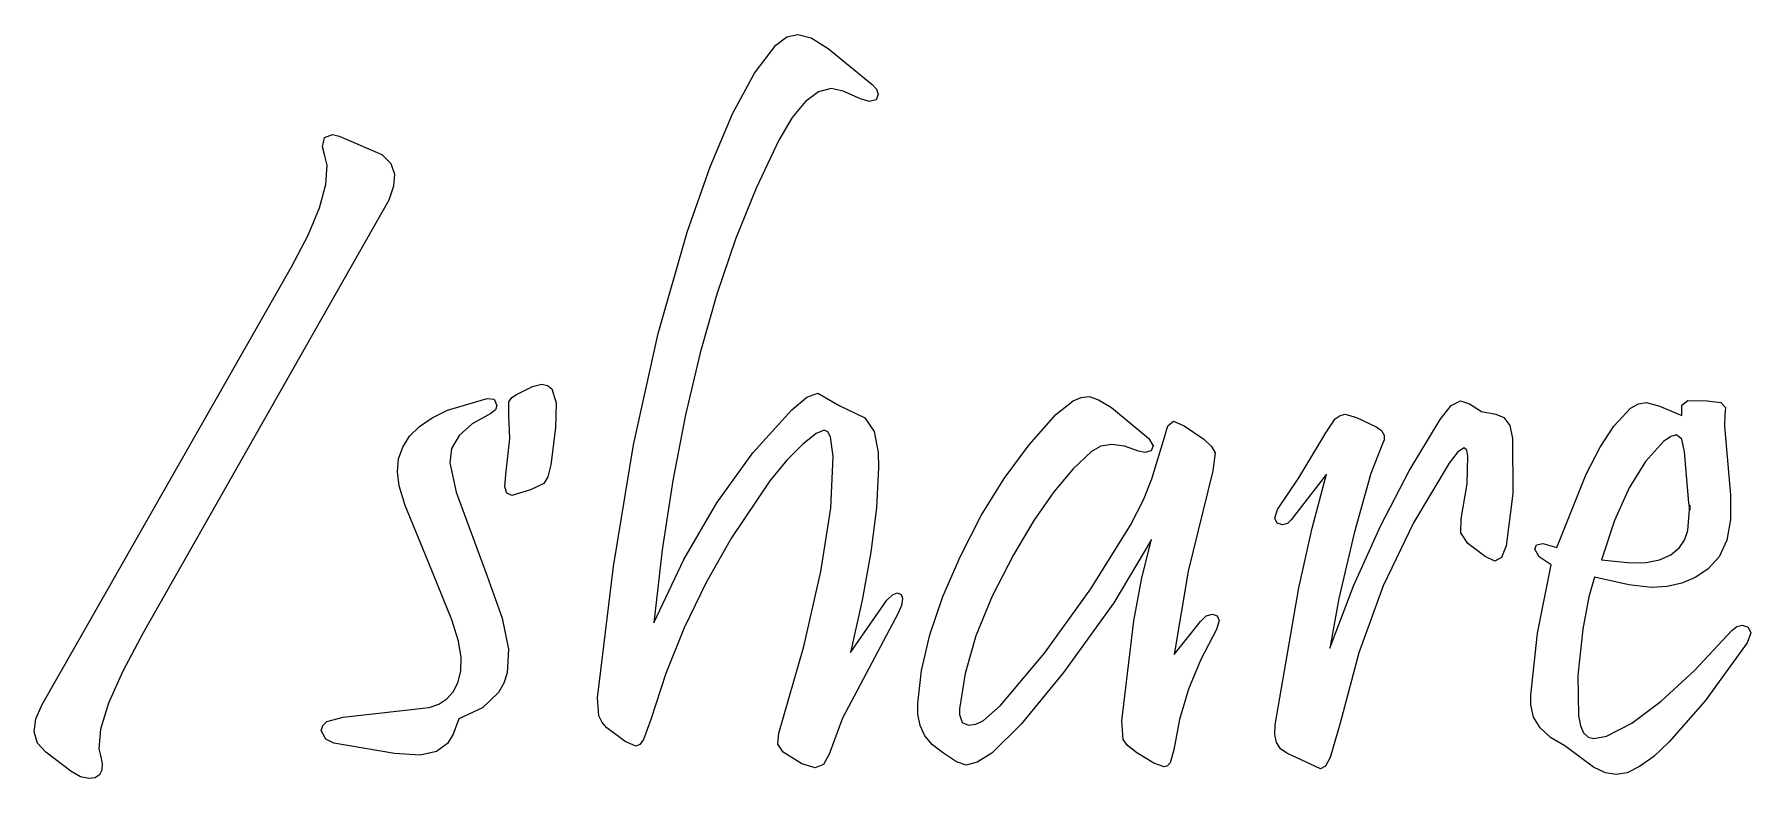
# Model space of a CAD drawing. Extents: x 369 to 1749, y 306 to 919.
# Drawn here: x 1492.5 to 1614.8, y 864.7 to 917.8 of the extents above; entities that cross this region are included whole.
import ezdxf

# ---------------------------------------------------------------- set-up
doc = ezdxf.new("R2010")
doc.units = 0

msp = doc.modelspace()

# ---------------------------------------------------------------- linework, layer by layer
at = {"layer": 'Layer 1'}
for p, q in [((1545.331998, 916.981379), (1546.10419, 917.56756)), ((1546.10419, 917.56756), (1546.891668, 917.754956)), ((1546.891668, 917.754956), (1547.845065, 917.495303)), ((1543.800204, 914.981029), (1545.331998, 916.981379)), ((1547.845065, 917.495303), (1549.056218, 916.741226)), ((1549.056218, 916.741226), (1552.190118, 914.179956)), ((1542.235923, 912.092079), (1543.800204, 914.981029)), ((1549.270611, 913.8868), (1548.364309, 913.666704)), ((1550.130513, 913.697543), (1549.270611, 913.8868)), ((1552.19, 914.18), (1552.501325, 913.853389)), ((1552.190118, 914.179956), (1552.19, 914.18)), ((1552.501325, 913.853389), (1552.623552, 913.498976)), ((1547.441643, 912.979316), (1546.502614, 911.824634)), ((1548.364309, 913.666704), (1547.441643, 912.979316)), ((1551.355601, 913.150208), (1550.130513, 913.697543)), ((1551.987853, 912.95672), (1551.355601, 913.150208)), ((1552.485386, 913.087175), (1551.987853, 912.95672)), ((1552.623552, 913.498976), (1552.485386, 913.087175)), ((1540.639154, 908.314529), (1542.235923, 912.092079)), ((1546.502614, 911.824634), (1545.547221, 910.20266)), ((1513.021774, 909.743671), (1513.163011, 910.40836)), ((1513.163011, 910.40836), (1513.720502, 910.622223)), ((1513.720502, 910.622223), (1514.200839, 910.49234)), ((1514.200839, 910.49234), (1517.240169, 909.18949)), ((1545.547221, 910.20266), (1543.924253, 906.803941)), ((1513.188013, 909.097341), (1513.021774, 909.743671)), ((1513.356461, 908.420316), (1513.188013, 909.097341)), ((1517.240169, 909.18949), (1517.883213, 908.558958)), ((1513.265711, 907.059304), (1513.356461, 908.420316)), ((1517.883213, 908.558958), (1518.139079, 907.7963)), ((1518.139079, 907.7963), (1518.070557, 906.946564)), ((1539.009898, 903.648379), (1540.639154, 908.314529)), ((1512.811241, 905.401029), (1513.265711, 907.059304)), ((1518.070557, 906.946564), (1517.749667, 905.93201)), ((1543.924253, 906.803941), (1542.44653, 903.148185)), ((1517.75, 905.932), (1500.2412, 875.1086)), ((1511.993051, 903.445489), (1512.811241, 905.401029)), ((1517.749667, 905.93201), (1517.75, 905.932)), ((1510.811141, 901.192686), (1511.993051, 903.445489)), ((1536.945713, 896.426898), (1539.009898, 903.648379)), ((1542.44653, 903.148185), (1541.114051, 899.235391)), ((1493.035641, 870.005386), (1510.811141, 901.192686)), ((1541.114051, 899.235391), (1539.926816, 895.06556)), ((1535.192548, 888.491754), (1536.945713, 896.426898)), ((1539.926816, 895.06556), (1538.884826, 890.638691)), ((1526.308623, 891.569554), (1526.514609, 891.886444)), ((1526.514609, 891.886444), (1526.850422, 892.090237)), ((1526.850422, 892.090237), (1527.992427, 892.64785)), ((1527.992427, 892.64785), (1528.647902, 892.829575)), ((1528.647902, 892.829575), (1529.053503, 892.741061)), ((1529.053503, 892.741061), (1529.357386, 892.489293)), ((1529.357386, 892.489293), (1529.660002, 891.495995)), ((1546.460991, 890.99676), (1547.540246, 891.900232)), ((1547.540246, 891.900232), (1548.312271, 892.19517)), ((1548.312271, 892.19517), (1549.849281, 891.313538)), ((1566.520841, 891.637472), (1567.102545, 891.872044)), ((1567.102545, 891.872044), (1567.660423, 891.934522)), ((1567.660423, 891.934522), (1568.325539, 891.719457)), ((1520.827921, 890.420124), (1521.933036, 890.961049)), ((1521.933036, 890.961049), (1524.753244, 891.815257)), ((1525.010676, 890.73833), (1523.67664, 889.995832)), ((1524.753244, 891.815257), (1525.242564, 891.76189)), ((1525.34498, 890.986219), (1525.010676, 890.73833)), ((1525.242564, 891.76189), (1525.437963, 891.314392)), ((1525.437963, 891.314392), (1525.34498, 890.986219)), ((1526.286128, 890.596487), (1526.308623, 891.569554)), ((1529.66, 891.496), (1529.618252, 889.703115)), ((1529.660002, 891.495995), (1529.66, 891.496)), ((1538.884826, 890.638691), (1537.98808, 885.954785)), ((1543.689345, 887.930573), (1546.460991, 890.99676)), ((1549.849281, 891.313538), (1551.680701, 890.427474)), ((1563.376375, 888.492588), (1565.285953, 890.652042)), ((1565.285953, 890.652042), (1566.520841, 891.637472)), ((1568.325539, 891.719457), (1569.256146, 891.151648)), ((1569.256146, 891.151648), (1571.913833, 888.957802)), ((1585.544505, 890.598963), (1585.906229, 890.677814)), ((1585.906229, 890.677814), (1586.724842, 890.450855)), ((1592.670534, 890.299864), (1593.470439, 891.299521)), ((1593.470439, 891.299521), (1594.129684, 891.626814)), ((1594.129684, 891.626814), (1594.769312, 891.433214)), ((1594.769312, 891.433214), (1595.627974, 890.868412)), ((1595.627974, 890.868412), (1596.649834, 890.676711)), ((1596.649834, 890.676711), (1597.218694, 890.445852)), ((1605.055864, 889.837078), (1606.247342, 891.10676)), ((1606.247342, 891.10676), (1606.817593, 891.420071)), ((1606.817593, 891.420071), (1607.370854, 891.519028)), ((1607.370854, 891.519028), (1608.256295, 891.283395)), ((1608.256295, 891.283395), (1609.911394, 890.591603)), ((1609.908116, 891.319786), (1610.331276, 891.658313)), ((1609.911394, 890.591603), (1609.908116, 891.319786)), ((1610.331276, 891.658313), (1611.715306, 891.637431)), ((1611.715306, 891.637431), (1612.673629, 891.508002)), ((1612.673629, 891.508002), (1613.016136, 891.157922)), ((1612.967142, 890.637476), (1612.938907, 889.840783)), ((1613.016136, 891.157922), (1612.967142, 890.637476)), ((1519.227668, 889.110629), (1519.926131, 889.803317)), ((1519.926131, 889.803317), (1520.827921, 890.420124)), ((1523.67664, 889.995832), (1522.746493, 889.162928)), ((1526.364799, 888.962739), (1526.286128, 890.596487)), ((1529.618252, 889.703115), (1529.285423, 887.08684)), ((1548.775735, 889.551549), (1548.199053, 889.299652)), ((1549.036622, 889.430725), (1548.775735, 889.551549)), ((1549.230469, 889.077144), (1549.036622, 889.430725)), ((1551.680701, 890.427474), (1552.327569, 889.451973)), ((1552.327569, 889.451973), (1552.630839, 887.960464)), ((1572.95378, 888.819432), (1573.273493, 889.849329)), ((1573.273493, 889.849329), (1573.674602, 890.188182)), ((1573.674602, 890.188182), (1574.434409, 889.86247)), ((1574.434409, 889.86247), (1575.830412, 888.898662)), ((1584.535379, 889.349534), (1585.195456, 890.351299)), ((1585.195456, 890.351299), (1585.544505, 890.598963)), ((1586.724842, 890.450855), (1588.120459, 889.785974)), ((1588.120459, 889.785974), (1588.501248, 889.513885)), ((1588.501248, 889.513885), (1588.693792, 889.202481)), ((1590.469215, 886.640646), (1592.670534, 890.299864)), ((1597.218694, 890.445852), (1597.635669, 889.88771)), ((1597.635669, 889.88771), (1597.830017, 888.965022)), ((1604.090955, 888.341712), (1605.055864, 889.837078)), ((1612.938907, 889.840783), (1613.173589, 887.108643)), ((1518.440719, 887.497609), (1518.732531, 888.34206)), ((1518.732531, 888.34206), (1519.227668, 889.110629)), ((1522.220235, 888.239617), (1522.097866, 887.2259)), ((1522.746493, 889.162928), (1522.220235, 888.239617)), ((1526.072109, 886.399517), (1526.364799, 888.962739)), ((1533.750403, 879.842948), (1535.192548, 888.491754)), ((1547.234625, 888.532409), (1546.121786, 887.414841)), ((1548.199053, 889.299652), (1547.234625, 888.532409)), ((1549.417043, 887.671709), (1549.230469, 889.077144)), ((1561.606148, 886.093437), (1563.376375, 888.492588)), ((1568.492235, 888.400044), (1567.835555, 888.038215)), ((1569.269855, 888.522445), (1568.492235, 888.400044)), ((1570.168415, 888.405416), (1569.269855, 888.522445)), ((1571.187915, 888.048958), (1570.168415, 888.405416)), ((1571.913833, 888.957802), (1572.21805, 888.432016)), ((1572.21805, 888.432016), (1572.091125, 888.06603)), ((1572.130744, 886.072592), (1572.95378, 888.819432)), ((1575.830412, 888.898662), (1576.390603, 888.392011)), ((1576.390603, 888.392011), (1576.638129, 887.936069)), ((1582.606922, 886.144171), (1584.535379, 889.349534)), ((1588.514144, 888.461734), (1587.730852, 886.457762)), ((1588.69809, 888.851765), (1588.514144, 888.461734)), ((1588.693792, 889.202481), (1588.69809, 888.851765)), ((1594.381082, 888.281235), (1593.93808, 888.011993)), ((1594.568741, 888.132774), (1594.381082, 888.281235)), ((1597.830017, 888.965022), (1597.83, 888.965)), ((1597.83, 888.965), (1597.867579, 885.040158)), ((1603.093227, 886.402296), (1604.090955, 888.341712)), ((1608.609259, 888.741117), (1607.318759, 887.321556)), ((1609.126367, 889.101215), (1608.609259, 888.741117)), ((1609.514675, 889.21799), (1609.126367, 889.101215)), ((1609.912622, 888.913067), (1609.514675, 889.21799)), ((1610.10524, 888.0134), (1609.912622, 888.913067)), ((1518.352234, 886.577277), (1518.440719, 887.497609)), ((1522.097866, 887.2259), (1522.549214, 885.13433)), ((1529.285423, 887.08684), (1529.07025, 886.231645)), ((1541.127018, 884.37836), (1543.689345, 887.930573)), ((1546.121786, 887.414841), (1544.90781, 885.930897)), ((1549.248891, 883.989497), (1549.417043, 887.671709)), ((1552.630839, 887.960464), (1552.652764, 886.887094)), ((1567.835555, 888.038215), (1566.509423, 886.799316)), ((1571.636541, 887.950256), (1571.187915, 888.048958)), ((1572.091125, 888.06603), (1571.636541, 887.950256)), ((1576.638129, 887.936069), (1576.469997, 886.650949)), ((1593.315692, 887.193605), (1590.768468, 882.951355)), ((1593.93808, 888.011993), (1593.315692, 887.193605)), ((1594.660511, 887.6945), (1594.568741, 888.132774)), ((1594.601999, 885.73325), (1594.660511, 887.6945)), ((1607.318759, 887.321556), (1606.150909, 885.444102)), ((1610.105332, 888.013388), (1610.10524, 888.0134)), ((1610.400706, 884.375918), (1610.105332, 888.013388)), ((1613.173589, 887.108643), (1613.366754, 884.928983)), ((1518.489623, 885.580722), (1518.352234, 886.577277)), ((1526.021196, 885.511191), (1526.072109, 886.399517)), ((1528.797899, 885.74522), (1527.831275, 885.299932)), ((1529.07025, 886.231645), (1528.797899, 885.74522)), ((1537.98808, 885.954785), (1537.236578, 881.013841)), ((1544.90781, 885.930897), (1542.176445, 881.863879)), ((1552.652764, 886.887094), (1552.493398, 884.017195)), ((1559.975275, 883.454588), (1561.606148, 886.093437)), ((1566.509423, 886.799316), (1565.139938, 885.158677)), ((1571.525417, 884.587132), (1572.130744, 886.072592)), ((1576.47, 886.651), (1574.721327, 879.487985)), ((1576.469997, 886.650949), (1576.47, 886.651)), ((1581.092869, 883.882964), (1582.606922, 886.144171)), ((1584.580097, 886.405655), (1582.058837, 883.163255)), ((1583.55235, 882.565849), (1584.580097, 886.405655)), ((1587.730852, 886.457762), (1586.542824, 882.206504)), ((1588.424557, 882.706974), (1590.469215, 886.640646)), ((1594.172745, 883.22574), (1594.601999, 885.73325)), ((1600.999314, 881.191308), (1603.093227, 886.402296)), ((1518.899651, 884.185327), (1518.489623, 885.580722)), ((1522.549214, 885.13433), (1524.763514, 879.15319)), ((1526.166221, 885.049133), (1526.021196, 885.511191)), ((1526.509035, 884.890671), (1526.166221, 885.049133)), ((1527.831275, 885.299932), (1526.509035, 884.890671)), ((1565.139938, 885.158677), (1563.727098, 883.116301)), ((1570.598289, 882.784612), (1571.525417, 884.587132)), ((1597.867579, 885.040158), (1597.376007, 881.30725)), ((1606.150909, 885.444102), (1605.105709, 883.108756)), ((1613.366754, 884.928983), (1613.373793, 883.17177)), ((1520.537624, 880.198017), (1518.899651, 884.185327)), ((1538.77401, 880.340123), (1541.127018, 884.37836)), ((1548.547555, 879.476059), (1549.248891, 883.989497)), ((1552.493398, 884.017195), (1552.105351, 880.863329)), ((1558.483753, 880.576042), (1559.975275, 883.454588)), ((1580.903492, 883.272661), (1581.092869, 883.882964)), ((1581.054593, 882.925469), (1580.903492, 883.272661)), ((1610.329125, 882.391868), (1610.479545, 884.206108)), ((1610.467192, 883.857555), (1610.400706, 884.375918)), ((1610.479545, 884.206108), (1610.467192, 883.857555)), ((1563.727098, 883.116301), (1562.270905, 880.672185)), ((1567.778624, 878.228392), (1570.598289, 882.784612)), ((1581.438701, 882.804703), (1581.054593, 882.925469)), ((1581.79984, 882.891232), (1581.438701, 882.804703)), ((1582.058837, 883.163255), (1581.79984, 882.891232)), ((1582.599917, 878.31103), (1583.55235, 882.565849)), ((1586.542824, 882.206504), (1585.451664, 877.547559)), ((1586.53656, 878.498846), (1588.424557, 882.706974)), ((1590.768468, 882.951355), (1588.626754, 878.450055)), ((1594.159931, 882.221875), (1594.172745, 883.22574)), ((1594.657623, 881.4709), (1594.159931, 882.221875)), ((1605.105709, 883.108756), (1604.183159, 880.315517)), ((1610.087964, 881.711443), (1610.329125, 882.391868)), ((1613.373793, 883.17177), (1613.108905, 881.706081)), ((1537.236578, 881.013841), (1536.630321, 875.81586)), ((1542.176445, 881.863879), (1540.361832, 878.685536)), ((1552.105351, 880.863329), (1551.488623, 877.425495)), ((1572.102543, 881.750201), (1569.41937, 877.237911)), ((1571.419765, 879.020398), (1572.102543, 881.750201)), ((1595.889969, 880.53255), (1594.657623, 881.4709)), ((1597.376007, 881.30725), (1597.055475, 880.484308)), ((1599.420713, 881.061828), (1599.551098, 881.381776)), ((1599.733458, 880.520589), (1599.420713, 881.061828)), ((1599.551098, 881.381776), (1600.006834, 881.482206)), ((1600.006834, 881.482206), (1600.999314, 881.191308)), ((1609.111682, 880.660811), (1609.736169, 881.182148)), ((1609.736169, 881.182148), (1610.087964, 881.711443)), ((1613.108905, 881.706081), (1612.572088, 880.531915)), ((1522.240436, 876.03345), (1520.537624, 880.198017)), ((1532.619278, 870.480479), (1533.750403, 879.842948)), ((1536.630321, 875.81586), (1538.77401, 880.340123)), ((1557.226797, 877.682461), (1558.483753, 880.576042)), ((1562.270905, 880.672185), (1560.745541, 877.706007)), ((1596.575623, 880.21562), (1595.889969, 880.53255)), ((1597.055475, 880.484308), (1596.575623, 880.21562)), ((1599.612254, 875.088215), (1600.593273, 879.940438)), ((1600.593273, 879.940438), (1599.733458, 880.520589)), ((1604.183159, 880.315517), (1606.258339, 880.100258)), ((1606.258339, 880.100258), (1607.372767, 880.119866)), ((1607.372767, 880.119866), (1608.323881, 880.306717)), ((1608.323881, 880.306717), (1609.111682, 880.660811)), ((1611.763344, 879.649273), (1610.866432, 879.059217)), ((1612.572088, 880.531915), (1611.763344, 879.649273)), ((1524.763514, 879.15319), (1525.813544, 876.140493)), ((1540.361832, 878.685536), (1538.796433, 875.468939)), ((1547.313036, 874.131397), (1548.547555, 879.476059)), ((1570.83907, 875.959481), (1571.419765, 879.020398)), ((1574.721327, 879.487985), (1573.71731, 873.5707)), ((1584.805224, 874.016264), (1586.53656, 878.498846)), ((1588.626754, 878.450055), (1586.890553, 873.689705)), ((1603.688924, 879.065955), (1603.264385, 877.669742)), ((1606.126906, 878.523309), (1603.688924, 879.065955)), ((1607.744454, 878.330283), (1606.126906, 878.523309)), ((1608.856987, 878.399722), (1607.744454, 878.330283)), ((1609.897646, 878.642701), (1608.856987, 878.399722)), ((1610.866432, 879.059217), (1609.897646, 878.642701)), ((1550.643214, 873.703694), (1553.245374, 877.435404)), ((1551.488623, 877.425495), (1550.643214, 873.703694)), ((1553.245374, 877.435404), (1553.650349, 877.820191)), ((1553.650349, 877.820191), (1554.001279, 877.945195)), ((1554.001279, 877.945195), (1554.251705, 877.841777)), ((1554.251705, 877.841777), (1554.355171, 877.541296)), ((1554.355171, 877.541296), (1554.296373, 877.051651)), ((1556.302022, 874.967817), (1557.226797, 877.682461)), ((1560.745541, 877.706007), (1559.595128, 874.887465)), ((1564.475426, 873.648817), (1567.778624, 878.228392)), ((1569.41937, 877.237911), (1565.843133, 872.279221)), ((1580.920997, 868.556355), (1582.599917, 878.31103)), ((1585.451664, 877.547559), (1584.805224, 874.016264)), ((1603.264385, 877.669742), (1602.848989, 875.368965)), ((1522.702467, 874.50889), (1522.240436, 876.03345)), ((1525.813544, 876.140493), (1526.272334, 873.94916)), ((1554.050784, 876.503506), (1550.083294, 869.021406)), ((1554.296373, 877.051651), (1554.050784, 876.503506)), ((1569.983933, 868.844301), (1570.83907, 875.959481)), ((1575.601048, 875.90297), (1575.996919, 876.310883)), ((1575.996919, 876.310883), (1576.44295, 876.442115)), ((1576.44295, 876.442115), (1576.782881, 876.322018)), ((1576.919257, 875.975056), (1576.73209, 875.334048)), ((1576.782881, 876.322018), (1576.919257, 875.975056)), ((1500.2412, 875.1086), (1498.786141, 872.380881)), ((1538.796433, 875.468939), (1537.480247, 872.214086)), ((1555.709427, 872.432111), (1556.302022, 874.967817)), ((1559.595128, 874.887465), (1558.819666, 872.216557)), ((1573.71731, 873.5707), (1574.76665, 874.87317)), ((1574.76665, 874.87317), (1575.601048, 875.90297)), ((1576.73209, 875.334048), (1575.624749, 873.214252)), ((1599.142503, 870.672828), (1599.612254, 875.088215)), ((1602.848989, 875.368965), (1602.493277, 872.078553)), ((1610.811383, 872.42826), (1613.474898, 875.269959)), ((1613.474898, 875.269959), (1613.835218, 875.563442)), ((1613.835218, 875.563442), (1614.21053, 875.65742)), ((1614.21053, 875.65742), (1614.640543, 875.51297)), ((1614.811559, 875.096505), (1614.570103, 874.395003)), ((1614.640543, 875.51297), (1614.811559, 875.096505)), ((1522.904914, 873.356147), (1522.702467, 874.50889)), ((1526.27234, 873.9492), (1526.188072, 872.256597)), ((1526.272334, 873.94916), (1526.27234, 873.9492)), ((1545.545333, 867.955509), (1547.313036, 874.131397)), ((1561.343254, 869.925092), (1564.475426, 873.648817)), ((1586.890553, 873.689705), (1585.559862, 868.670305)), ((1614.57, 874.395), (1611.571021, 870.268791)), ((1614.570103, 874.395003), (1614.57, 874.395)), ((1498.786141, 872.380881), (1497.772185, 870.094885)), ((1522.658191, 871.551017), (1522.883597, 872.367733)), ((1522.883597, 872.367733), (1522.904914, 873.356147)), ((1526.188072, 872.256597), (1525.945866, 871.522534)), ((1555.449013, 870.075342), (1555.709427, 872.432111)), ((1565.843133, 872.279221), (1562.804358, 868.584746)), ((1575.624749, 873.214252), (1574.750177, 871.079445)), ((1608.4344, 870.226062), (1610.811383, 872.42826)), ((1522.328187, 870.902593), (1522.658191, 871.551017)), ((1525.945866, 871.522534), (1525.570281, 870.863297)), ((1537.480247, 872.214086), (1536.413275, 868.920979)), ((1558.819666, 872.216557), (1558.419155, 869.693285)), ((1574.750177, 871.079445), (1574.108374, 868.929627)), ((1602.493277, 872.078553), (1602.549289, 869.180495)), ((1492.583952, 868.969819), (1493.035641, 870.005386)), ((1497.772185, 870.094885), (1497.199331, 868.250611)), ((1520.615131, 869.773007), (1521.306657, 870.013588)), ((1521.306657, 870.013588), (1521.877676, 870.390116)), ((1521.877676, 870.390116), (1522.328187, 870.902593)), ((1525.570281, 870.863297), (1524.418967, 869.769302)), ((1532.723502, 869.191261), (1532.619278, 870.480479)), ((1555.447873, 869.308902), (1555.449013, 870.075342)), ((1560.136234, 868.862589), (1561.343254, 869.925092)), ((1599.13675, 869.96777), (1599.142503, 870.672828)), ((1599.339365, 869.106282), (1599.13675, 869.96777)), ((1606.343948, 868.663365), (1608.4344, 870.226062)), ((1611.571021, 870.268791), (1609.012412, 867.327782)), ((1492.476445, 868.051686), (1492.583952, 868.969819)), ((1513.032805, 868.511605), (1513.335101, 868.794467)), ((1513.335101, 868.794467), (1514.488761, 869.098972)), ((1514.488761, 869.098972), (1520.615131, 869.773007)), ((1522.73413, 868.97461), (1522.330126, 867.89234)), ((1524.418967, 869.769302), (1522.73413, 868.97461)), ((1532.945721, 868.70504), (1532.723502, 869.191261)), ((1533.281345, 868.324409), (1532.945721, 868.70504)), ((1536.413275, 868.920979), (1535.894716, 867.503184)), ((1550.083294, 869.021406), (1549.128519, 866.460506)), ((1555.606544, 868.49406), (1555.447873, 869.308902)), ((1558.419155, 869.693285), (1558.419739, 869.294717)), ((1558.419739, 869.294717), (1558.610239, 868.716992)), ((1558.610239, 868.716992), (1559.066414, 868.518492)), ((1559.066414, 868.518492), (1559.584174, 868.60074)), ((1559.584174, 868.60074), (1560.136234, 868.862589)), ((1562.804358, 868.584746), (1560.715853, 866.531481)), ((1570.08542, 867.493801), (1569.983933, 868.844301)), ((1574.108374, 868.929627), (1573.69934, 866.764798)), ((1585.559862, 868.670305), (1584.84684, 866.220727)), ((1599.81113, 868.332707), (1599.339365, 869.106282)), ((1602.549289, 869.180495), (1602.67352, 868.481142)), ((1604.540028, 867.740169), (1606.343948, 868.663365)), ((1492.713694, 867.24333), (1492.476445, 868.051686)), ((1497.199331, 868.250611), (1497.06758, 866.84806)), ((1512.913531, 868.14167), (1513.032805, 868.511605)), ((1513.246191, 867.531149), (1512.913531, 868.14167)), ((1513.834437, 867.238682), (1513.246191, 867.531149)), ((1522.330126, 867.89234), (1521.925587, 867.20863)), ((1534.581672, 867.362043), (1533.281345, 868.324409)), ((1535.348855, 867.036219), (1534.581672, 867.362043)), ((1535.894716, 867.503184), (1535.625198, 867.150848)), ((1545.465425, 867.159599), (1545.545333, 867.955509)), ((1555.953385, 867.768354), (1555.606544, 868.49406)), ((1556.488399, 867.131785), (1555.953385, 867.768354)), ((1570.403689, 867.075114), (1570.08542, 867.493801)), ((1580.893762, 867.866949), (1580.920997, 868.556355)), ((1581.022941, 867.297817), (1580.893762, 867.866949)), ((1600.552045, 867.647047), (1599.81113, 868.332707)), ((1601.56211, 867.0493), (1600.552045, 867.647047)), ((1602.67352, 868.481142), (1602.896874, 867.979573)), ((1602.896874, 867.979573), (1603.21935, 867.675787)), ((1603.21935, 867.675787), (1603.640949, 867.569785)), ((1603.640949, 867.569785), (1604.540028, 867.740169)), ((1493.291665, 866.598446), (1492.713694, 867.24333)), ((1495.069285, 865.253316), (1493.291665, 866.598446)), ((1497.06758, 866.84806), (1497.192689, 866.355638)), ((1497.192689, 866.355638), (1497.322411, 865.801834)), ((1518.155067, 866.49901), (1513.834437, 867.238682)), ((1519.987727, 866.379426), (1518.155067, 866.49901)), ((1521.130143, 866.638118), (1519.987727, 866.379426)), ((1521.925587, 867.20863), (1521.130143, 866.638118)), ((1535.625198, 867.150848), (1535.348855, 867.036219)), ((1545.852925, 866.601899), (1545.465425, 867.159599)), ((1547.187076, 865.77699), (1545.852925, 866.601899)), ((1549.128519, 866.460506), (1548.727441, 865.730756)), ((1557.211583, 866.584352), (1556.488399, 867.131785)), ((1558.211418, 865.902454), (1557.211583, 866.584352)), ((1560.715853, 866.531481), (1559.676445, 865.88035)), ((1571.067534, 866.559238), (1570.403689, 867.075114)), ((1572.263941, 865.805387), (1571.067534, 866.559238)), ((1573.69934, 866.764798), (1573.437253, 865.849005)), ((1581.308534, 866.848959), (1581.022941, 867.297817)), ((1581.750542, 866.520375), (1581.308534, 866.848959)), ((1584.157622, 865.411015), (1581.750542, 866.520375)), ((1584.84684, 866.220727), (1584.499256, 865.610888)), ((1603.610745, 865.523793), (1601.56211, 867.0493)), ((1607.898248, 866.301729), (1606.894176, 865.571976)), ((1609.012412, 867.327782), (1607.898248, 866.301729)), ((1495.768658, 864.851867), (1495.069285, 865.253316)), ((1497.127007, 864.977001), (1496.820476, 864.774681)), ((1497.294319, 865.319386), (1497.127007, 864.977001)), ((1497.322411, 865.801834), (1497.294319, 865.319386)), ((1548.142205, 865.494319), (1547.187076, 865.77699)), ((1548.727441, 865.730756), (1548.142205, 865.494319)), ((1558.898103, 865.669823), (1558.211418, 865.902454)), ((1559.676445, 865.88035), (1558.898103, 865.669823)), ((1572.996484, 865.549068), (1572.263941, 865.805387)), ((1573.239204, 865.622055), (1572.996484, 865.549068)), ((1573.437253, 865.849005), (1573.239204, 865.622055)), ((1584.499256, 865.610888), (1584.157622, 865.411015)), ((1604.468911, 865.137196), (1603.610745, 865.523793)), ((1605.21631, 865.00137), (1604.468911, 865.137196)), ((1606.000196, 865.138523), (1605.21631, 865.00137)), ((1606.894176, 865.571976), (1606.000196, 865.138523)), ((1496.374725, 864.712424), (1495.768658, 864.851867)), ((1496.820476, 864.774681), (1496.374725, 864.712424))]:
    msp.add_line(p, q, dxfattribs=at)

doc.saveas('drawing.dxf')
